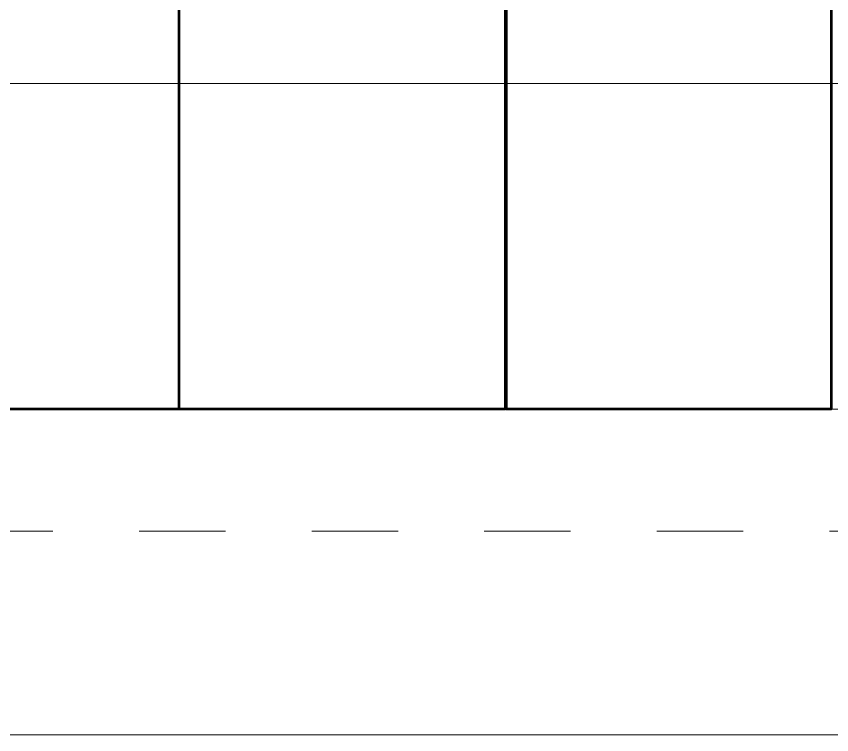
# Model space of a CAD drawing. Header units: inches. Extents: x 0 to 360, y -268 to 0.
# Drawn here: x 267 to 307.01, y -268 to -232.73 of the extents above; entities that cross this region are included whole.
import ezdxf

# ---------------------------------------------------------------- set-up
doc = ezdxf.new("R2010")
doc.units = ezdxf.units.IN
doc.header["$MEASUREMENT"] = 0
doc.linetypes.add('AI-Linetype-2', pattern=[8.466667, 4.233333, -4.233333])
doc.layers.add('Layer 1', color=7, linetype='Continuous')

# ---------------------------------------------------------------- blocks, each defined once
blk = doc.blocks.new('block 16')
at = {"layer": 'Layer 1', "color": 250, "lineweight": 53}
for points in [[(275, -196), (211.044, -196), (211.044, -252), (275, -252), (275, -196)], [(291, -196), (274.985, -196), (274.985, -252), (291, -252), (291, -196)], [(307, -196), (291.036, -196), (291.036, -252), (307, -252), (307, -196)]]:
    blk.add_lwpolyline(points, dxfattribs=at)
at = {"layer": 'Layer 1', "color": 250, "lineweight": 18}
for points in [[(259.001, -252.022), (275, -252.022), (275, -236.022), (259.001, -236.022), (259.001, -252.022)], [(291, -252.022), (275, -252.022), (275, -236.022), (291, -236.022), (291, -252.022)], [(307, -252.022), (291, -252.022), (291, -236.022), (307, -236.022), (307, -252.022)], [(323, -252.022), (307, -252.022), (307, -236.022), (323, -236.022), (323, -252.022)]]:
    blk.add_lwpolyline(points, dxfattribs=at)
blk = doc.blocks.new('block 15')
at = {"layer": 'Layer 1', "color": 250, "linetype": 'AI-Linetype-2', "lineweight": 9}
blk.add_lwpolyline([(345, -258), (115, -258), (115, -140), (345, -140), (345, -258)], dxfattribs=at)
at = {"layer": 'Layer 1'}
blk.add_blockref('block 16', (0, 0), dxfattribs=at)

msp = doc.modelspace()

# ---------------------------------------------------------------- linework, layer by layer
at = {"layer": 'Layer 1', "color": 250, "lineweight": 9}
msp.add_lwpolyline([(359.999, -268.001), (0, -268.001), (0, 0), (359.999, 0), (359.999, -268.001)], dxfattribs=at)

# ---------------------------------------------------------------- block references
at = {"layer": 'Layer 1'}
msp.add_blockref('block 15', (0, 0), dxfattribs=at)

doc.saveas('drawing.dxf')
